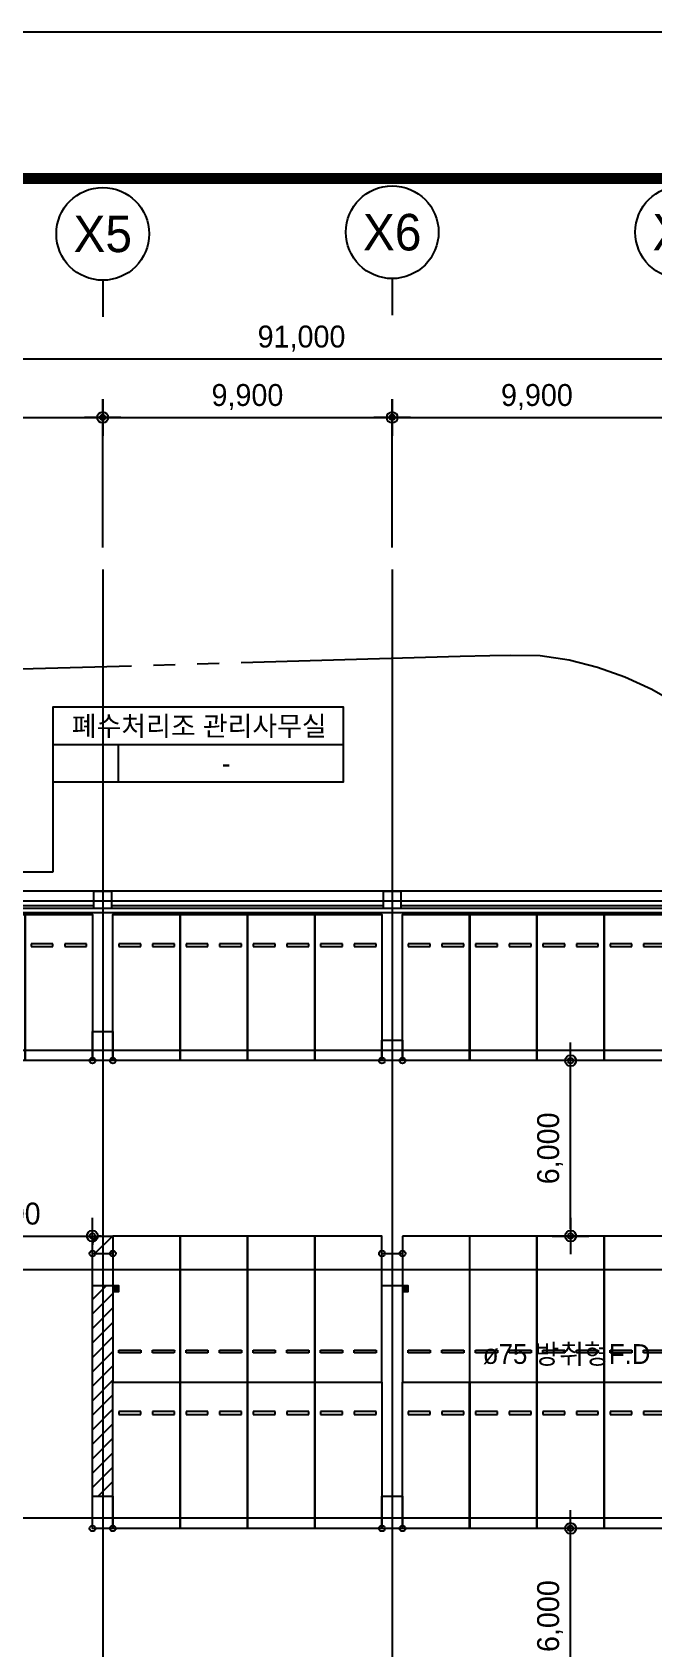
# Model space of a CAD drawing. Header units: metres. Extents: x 630750 to 860239, y 578133 to 726633.
# Drawn here: x 715797 to 737014, y 671380 to 726633 of the extents above; entities that cross this region are included whole.
import ezdxf
from ezdxf.enums import TextEntityAlignment as Align

# ---------------------------------------------------------------- set-up
doc = ezdxf.new("R2010")
doc.units = ezdxf.units.M
doc.header["$LTSCALE"] = 300
doc.linetypes.add('SITE$0$ACAD$0$DASHED', pattern=[19.05, 12.7, -6.35])
doc.linetypes.add('SITE$0$PROPERTY', pattern=[37.5, 25, -2.5, 2.5, -2.5, 2.5, -2.5])
doc.layers.get('Defpoints').update_dxf_attribs({"color": 8})
for name, color, linetype in [('001dmp-FORM', 7, 'Continuous'), ('A-CEN-1', 1, 'Continuous'), ('A-CON', 2, 'Continuous'), ('A-DIM', 7, 'Continuous'), ('A-GRID-DIMS', 14, 'Continuous'), ('A-HAT-2', 8, 'Continuous'), ('A-ROM', 7, 'Continuous'), ('A-TXT-S', 3, 'Continuous'), ('A-WAL-BLK', 3, 'Continuous'), ('A-WALL-CONC', 2, 'Continuous'), ('A-코너가드', 7, 'Continuous'), ('DIM', 7, 'Continuous'), ('PAK', 8, 'Continuous'), ('PARK-SOL', 251, 'Continuous'), ('SITE$0$C-PROP', 72, 'SITE$0$ACAD$0$DASHED'), ('주차장배수', 3, 'Continuous')]:
    doc.layers.add(name, color=color, linetype=linetype)
doc.styles.add('TEXT(돋음)', font='')
doc.styles.add('돋움', font='')
doc.styles.get('TEXT(돋음)').set_extended_font_data('Dotum')
doc.styles.get('돋움').set_extended_font_data('Dotum')
doc.dimstyles.new('DIM250', dxfattribs={"dimscale": 250, "dimtxt": 3, "dimasz": 1, "dimexe": 2, "dimexo": 3, "dimgap": 1, "dimtad": 1, "dimdec": 0, "dimzin": 0, "dimdsep": 46, "dimlunit": 6, "dimtxsty": 'TEXT(돋음)', "dimblk": 'Z_DOT', "dimcen": 2.5, "dimdle": 2, "dimclrd": 256, "dimclre": 256, "dimclrt": 3, "dimadec": 0, "dimazin": 0, "dimtfac": 1, "dimtdec": 0, "dimtix": 1, "dimtmove": 2, "dimatfit": 3, "dimldrblk": 'Z_DOT', "dimfxl": 1, "dimtolj": 1, "dimtzin": 0, "dimarcsym": 0})

# ---------------------------------------------------------------- blocks, each defined once
blk = doc.blocks.new('Z_DOT')
at = {"layer": 'DIM', "color": 7}
for p, q in [((0, -2.5), (0, 2.5)), ((-2.5, 0), (2.5, 0))]:
    blk.add_line(p, q, dxfattribs=at)
for radius in [0.75, 0.375]:
    blk.add_circle((0, 0), radius, dxfattribs=at)
blk = doc.blocks.new('*D34')
at = {"layer": 'A-DIM', "lineweight": -2, "transparency": 16777216}
for p, q in [((708304, 709009), (708304, 713959)), ((718204, 709009), (718204, 713959)), ((708554, 713459), (717954, 713459))]:
    blk.add_line(p, q, dxfattribs=at)
at = {"layer": 'Defpoints', "color": 0, "transparency": 16777216}
for p in [(718204, 713459), (708304, 708259), (718204, 708259)]:
    blk.add_point(p, dxfattribs=at)
at = {"layer": 'A-DIM', "lineweight": -2, "transparency": 16777216, "xscale": 250, "yscale": 250, "zscale": 250, "rotation": 180}
blk.add_blockref('Z_DOT', (708304, 713459), dxfattribs=at)
at = {"layer": 'A-DIM', "lineweight": -2, "transparency": 16777216, "xscale": 250, "yscale": 250, "zscale": 250}
blk.add_blockref('Z_DOT', (718204, 713459), dxfattribs=at)
at = {"layer": 'A-DIM', "color": 3, "transparency": 16777216, "insert": (713254, 714157), "char_height": 750, "attachment_point": 5, "style": 'TEXT(돋음)'}
blk.add_mtext('\\A1;9,900', dxfattribs=at)
blk = doc.blocks.new('*U31')
blk.add_line((0, 5), (0, 0))
blk.add_circle((0, 11.35), 6.35)
at = {"color": 3, "style": '돋움'}
blk.add_attdef('NO', text='', height=5, dxfattribs=at).set_placement((0, 11.35), align=Align.MIDDLE_CENTER)
blk = doc.blocks.new('351')
at = {"ltscale": 5}
for points in [[(1383106, 4240352), (1378268, 4241613), (1378848, 4243839), (1383686, 4242578), (1383106, 4240352)], [(1379765, 4243393), (1379576, 4242667)], [(1379673, 4242642), (1379862, 4243368)], [(1379862, 4243368), (1379765, 4243393)], [(1379862, 4243368), (1379765, 4243393)], [(1379576, 4242667), (1379673, 4242642)], [(1379475, 4242280), (1379286, 4241555)], [(1379383, 4241529), (1379572, 4242255)], [(1379572, 4242255), (1379475, 4242280)], [(1379286, 4241555), (1379383, 4241529)]]:
    blk.add_lwpolyline(points, dxfattribs=at)
for points in [[(1379765, 4243393), (1379576, 4242667)], [(1379673, 4242642), (1379862, 4243368)], [(1379576, 4242667), (1379673, 4242642)], [(1379475, 4242280), (1379286, 4241555)], [(1379383, 4241529), (1379572, 4242255)], [(1379572, 4242255), (1379475, 4242280)], [(1379286, 4241555), (1379383, 4241529)]]:
    blk.add_lwpolyline(points)
blk = doc.blocks.new('*D48')
at = {"layer": 'A-DIM', "lineweight": -2, "transparency": 16777216}
for p, q in [((734605, 675460), (733705, 675460)), ((734205, 669710), (734205, 675210)), ((734605, 669460), (733705, 669460))]:
    blk.add_line(p, q, dxfattribs=at)
at = {"layer": 'Defpoints', "color": 0, "transparency": 16777216}
for p in [(734205, 675460), (735355, 675460), (735355, 669460)]:
    blk.add_point(p, dxfattribs=at)
at = {"layer": 'A-DIM', "lineweight": -2, "transparency": 16777216, "xscale": 250, "yscale": 250, "zscale": 250}
for p, rotation in [((734205, 675460), 90), ((734205, 669460), 270)]:
    blk.add_blockref('Z_DOT', p, dxfattribs=dict(at, rotation=rotation))
at = {"layer": 'A-DIM', "color": 3, "transparency": 16777216, "insert": (733507, 672460), "char_height": 750, "attachment_point": 5, "rotation": 90, "style": 'TEXT(돋음)'}
blk.add_mtext('\\A1;6,000', dxfattribs=at)
blk = doc.blocks.new('*D90')
at = {"layer": 'A-DIM', "lineweight": -2, "transparency": 16777216}
for p, q in [((679504, 709009), (679504, 715959)), ((770504, 709009), (770504, 715959)), ((679754, 715459), (770254, 715459))]:
    blk.add_line(p, q, dxfattribs=at)
at = {"layer": 'Defpoints', "color": 0, "transparency": 16777216}
for p in [(770504, 715459), (679504, 708259), (770504, 708259)]:
    blk.add_point(p, dxfattribs=at)
at = {"layer": 'A-DIM', "lineweight": -2, "transparency": 16777216, "xscale": 250, "yscale": 250, "zscale": 250, "rotation": 180}
blk.add_blockref('Z_DOT', (679504, 715459), dxfattribs=at)
at = {"layer": 'A-DIM', "lineweight": -2, "transparency": 16777216, "xscale": 250, "yscale": 250, "zscale": 250}
blk.add_blockref('Z_DOT', (770504, 715459), dxfattribs=at)
at = {"layer": 'A-DIM', "color": 3, "transparency": 16777216, "insert": (725004, 716157), "char_height": 750, "attachment_point": 5, "style": 'TEXT(돋음)'}
blk.add_mtext('\\A1;91,000', dxfattribs=at)
blk = doc.blocks.new('*D91')
at = {"layer": 'A-DIM', "lineweight": -2, "transparency": 16777216}
for p, q in [((718204, 709009), (718204, 713959)), ((728104, 709009), (728104, 713959)), ((718454, 713459), (727854, 713459))]:
    blk.add_line(p, q, dxfattribs=at)
at = {"layer": 'Defpoints', "color": 0, "transparency": 16777216}
for p in [(728104, 713459), (718204, 708259), (728104, 708259)]:
    blk.add_point(p, dxfattribs=at)
at = {"layer": 'A-DIM', "lineweight": -2, "transparency": 16777216, "xscale": 250, "yscale": 250, "zscale": 250, "rotation": 180}
blk.add_blockref('Z_DOT', (718204, 713459), dxfattribs=at)
at = {"layer": 'A-DIM', "lineweight": -2, "transparency": 16777216, "xscale": 250, "yscale": 250, "zscale": 250}
blk.add_blockref('Z_DOT', (728104, 713459), dxfattribs=at)
at = {"layer": 'A-DIM', "color": 3, "transparency": 16777216, "insert": (723154, 714157), "char_height": 750, "attachment_point": 5, "style": 'TEXT(돋음)'}
blk.add_mtext('\\A1;9,900', dxfattribs=at)
blk = doc.blocks.new('*D95')
at = {"layer": 'A-DIM', "lineweight": -2, "transparency": 16777216}
for p, q in [((728104, 709009), (728104, 713959)), ((738004, 709009), (738004, 713959)), ((728354, 713459), (737754, 713459))]:
    blk.add_line(p, q, dxfattribs=at)
at = {"layer": 'Defpoints', "color": 0, "transparency": 16777216}
for p in [(738004, 713459), (728104, 708259), (738004, 708259)]:
    blk.add_point(p, dxfattribs=at)
at = {"layer": 'A-DIM', "lineweight": -2, "transparency": 16777216, "xscale": 250, "yscale": 250, "zscale": 250, "rotation": 180}
blk.add_blockref('Z_DOT', (728104, 713459), dxfattribs=at)
at = {"layer": 'A-DIM', "lineweight": -2, "transparency": 16777216, "xscale": 250, "yscale": 250, "zscale": 250}
blk.add_blockref('Z_DOT', (738004, 713459), dxfattribs=at)
at = {"layer": 'A-DIM', "color": 3, "transparency": 16777216, "insert": (733054, 714157), "char_height": 750, "attachment_point": 5, "style": 'TEXT(돋음)'}
blk.add_mtext('\\A1;9,900', dxfattribs=at)
blk = doc.blocks.new('*D121')
at = {"layer": 'A-DIM', "lineweight": -2, "transparency": 16777216}
for p, q in [((734605, 691460), (733705, 691460)), ((734205, 685710), (734205, 691210)), ((734605, 685460), (733705, 685460))]:
    blk.add_line(p, q, dxfattribs=at)
at = {"layer": 'Defpoints', "color": 0, "transparency": 16777216}
for p in [(734205, 691460), (735355, 691460), (735355, 685460)]:
    blk.add_point(p, dxfattribs=at)
at = {"layer": 'A-DIM', "lineweight": -2, "transparency": 16777216, "xscale": 250, "yscale": 250, "zscale": 250}
for p, rotation in [((734205, 691460), 90), ((734205, 685460), 270)]:
    blk.add_blockref('Z_DOT', p, dxfattribs=dict(at, rotation=rotation))
at = {"layer": 'A-DIM', "color": 3, "transparency": 16777216, "insert": (733507, 688460), "char_height": 750, "attachment_point": 5, "rotation": 90, "style": 'TEXT(돋음)'}
blk.add_mtext('\\A1;6,000', dxfattribs=at)
blk = doc.blocks.new('*D85')
at = {"layer": 'A-DIM', "lineweight": -2, "transparency": 16777216}
for p, q in [((711854, 685060), (711854, 685960)), ((717854, 685060), (717854, 685960)), ((712104, 685460), (717604, 685460))]:
    blk.add_line(p, q, dxfattribs=at)
at = {"layer": 'Defpoints', "color": 0, "transparency": 16777216}
for p in [(717854, 685460), (711854, 684310), (717854, 684310)]:
    blk.add_point(p, dxfattribs=at)
at = {"layer": 'A-DIM', "lineweight": -2, "transparency": 16777216, "xscale": 250, "yscale": 250, "zscale": 250, "rotation": 180}
blk.add_blockref('Z_DOT', (711854, 685460), dxfattribs=at)
at = {"layer": 'A-DIM', "lineweight": -2, "transparency": 16777216, "xscale": 250, "yscale": 250, "zscale": 250}
blk.add_blockref('Z_DOT', (717854, 685460), dxfattribs=at)
at = {"layer": 'A-DIM', "color": 3, "transparency": 16777216, "insert": (714854, 686158), "char_height": 750, "attachment_point": 5, "style": 'TEXT(돋음)'}
blk.add_mtext('\\A1;6,000', dxfattribs=at)
blk = doc.blocks.new('xref-sheet(건축)')
at = {"layer": '001dmp-FORM', "color": 30}
blk.add_lwpolyline([(8410, 5940), (0, 5940), (0, 0), (8410, 0)], close=True, dxfattribs=at)
at = {"layer": '001dmp-FORM', "const_width": 15}
blk.add_lwpolyline([(300, 200), (300, 5740), (8210, 5740), (8210, 200)], close=True, dxfattribs=at)

msp = doc.modelspace()

# ---------------------------------------------------------------- linework, layer by layer
at = {"color": 0, "linetype": 'ByBlock'}
for p, q in [((716494, 702271.1), (726434, 702271.1)), ((718744, 700996.1), (718744, 702271.1))]:
    msp.add_line(p, q, dxfattribs=at)
msp.add_lwpolyline([(716494, 700996.1), (726434, 700996.1), (726434, 703546.1), (716494, 703546.1)], close=True, dxfattribs=at)
at = {"layer": 'A-CEN-1', "linetype": 'Continuous'}
for p, q in [((718204.4, 708258.8), (718204.4, 640745.8)), ((728104.4, 708258.8), (728104.4, 640745.8)), ((796986.4, 696910.2), (657202.6, 696910.2)), ((796986.4, 691810.2), (657202.6, 691810.2)), ((796986.4, 684310.2), (657202.6, 684310.2)), ((796986.4, 675810.2), (657202.6, 675810.2))]:
    msp.add_line(p, q, dxfattribs=at)
at = {"layer": 'A-CON'}
for points in [[(717904.4, 697260.2), (718504.4, 697260.2), (718504.4, 696660.2), (717904.4, 696660.2)], [(727804.4, 697260.2), (728404.4, 697260.2), (728404.4, 696660.2), (727804.4, 696660.2)], [(717854.4, 692460.2), (718554.4, 692460.2), (718554.4, 691460.2), (717854.4, 691460.2)], [(727754.4, 692160.2), (728454.4, 692160.2), (728454.4, 691460.2), (727754.4, 691460.2)], [(717854.4, 684860.2), (718554.4, 684860.2), (718554.4, 683760.2), (717854.4, 683760.2)], [(727754.4, 684860.2), (728454.4, 684860.2), (728454.4, 683760.2), (727754.4, 683760.2)], [(717854.4, 676560.2), (718554.4, 676560.2), (718554.4, 675460.2), (717854.4, 675460.2)], [(727754.4, 676560.2), (728454.4, 676560.2), (728454.4, 675460.2), (727754.4, 675460.2)]]:
    msp.add_lwpolyline(points, close=True, dxfattribs=at)
at = {"layer": 'A-HAT-2'}
for p, q in [((717854.5, 676160.2), (717854.5, 685160.2)), ((718154.5, 685460.2), (718554.5, 685460.2))]:
    msp.add_line(p, q, dxfattribs=at)
msp.add_arc((718154.5, 685160.2), 300, 90.00249, 179.99927, dxfattribs=at)
at = {"layer": 'A-ROM', "color": 7}
for p, q in [((716494, 700996.1), (716494, 697907.6)), ((716494, 697907.6), (711493.3, 697907.6))]:
    msp.add_line(p, q, dxfattribs=at)
at = {"layer": 'A-WAL-BLK'}
for p, q in [((770504.4, 696660.2), (712754.4, 696660.2)), ((770354.4, 696510.2), (712954.4, 696510.2))]:
    msp.add_line(p, q, dxfattribs=at)
at = {"layer": 'A-WALL-CONC'}
for p, q in [((770804.4, 697260.2), (680954.4, 697260.2)), ((717904.4, 696760.2), (708604.4, 696760.2)), ((727804.4, 696760.2), (718504.4, 696760.2)), ((737704.4, 696760.2), (728404.4, 696760.2))]:
    msp.add_line(p, q, dxfattribs=at)
at = {"layer": 'A-코너가드'}
for centre in [(717854.4, 691460.2), (718554.4, 691460.2), (727754.4, 691460.2), (728454.4, 691460.2), (717854.4, 684860.2), (718554.4, 684860.2), (727754.4, 684860.2), (728454.4, 684860.2), (717854.4, 675460.2), (718554.4, 675460.2), (727754.4, 675460.2), (728454.4, 675460.2)]:
    msp.add_circle(centre, 100, dxfattribs=at)
at = {"layer": 'DIM'}
msp.add_lwpolyline([(728530.5, 683593.7, 0, 250, 0), (728877.5, 682928.8, 0, 0, 0), (729671, 681408.7, 0, 0, 0), (730571.2, 681408.7, 0, 0, 0)], format="xyseb", dxfattribs=at)
at = {"layer": 'PARK-SOL'}
for p, q in [((717940, 684860.2), (718540, 685460.2)), ((718434.9, 684860.2), (718554.5, 684979.8)), ((717854.5, 683289.9), (718324.9, 683760.2)), ((717854.5, 682794.9), (718554.5, 683494.9)), ((717854.5, 682299.9), (718554.5, 682999.9)), ((717854.5, 681804.9), (718554.5, 682504.9)), ((717854.5, 681310), (718554.5, 682010)), ((717854.5, 680815), (718554.5, 681515)), ((717854.5, 680320), (718554.5, 681020)), ((717854.5, 679825), (718554.5, 680525)), ((717854.5, 679330.1), (718554.5, 680030.1)), ((717854.5, 678835.1), (718554.5, 679535.1)), ((717854.5, 678340.1), (718554.5, 679040.1)), ((717854.5, 677845.1), (718554.5, 678545.1)), ((717854.5, 677350.2), (718554.5, 678050.2)), ((717854.5, 676855.2), (718554.5, 677555.2)), ((718054.5, 676560.2), (718554.5, 677060.2)), ((718549.5, 676560.2), (718554.5, 676565.2))]:
    msp.add_line(p, q, dxfattribs=at)
at = {"layer": 'SITE$0$C-PROP', "color": 9, "linetype": 'SITE$0$PROPERTY'}
msp.add_lwpolyline([(737843.7, 703661.7), (736981.6, 704157.7), (736064.2, 704576.5), (735129.9, 704906.4), (734159.6, 705153.2), (733169.3, 705301.5), (732159.9, 705319.7), (731445.3, 705309.8), (730433.6, 705286.8), (674329.2, 703642.4)], dxfattribs=at)
at = {"layer": '주차장배수', "color": 4}
for p, q in [((718588.6, 683634.4), (718680.2, 683726.1)), ((718720.2, 683686.1), (718628.6, 683594.4)), ((728488.6, 683634.4), (728580.2, 683726.1)), ((728620.2, 683686.1), (728528.6, 683594.4))]:
    msp.add_line(p, q, dxfattribs=at)
for points in [[(718554.4, 683560.2), (718754.4, 683560.2), (718754.4, 683760.2), (718554.4, 683760.2)], [(728454.4, 683560.2), (728654.4, 683560.2), (728654.4, 683760.2), (728454.4, 683760.2)]]:
    msp.add_lwpolyline(points, close=True, dxfattribs=at)
for centre in [(718654.4, 683660.2), (728554.4, 683660.2)]:
    msp.add_circle(centre, 70.7, dxfattribs=at)

# ---------------------------------------------------------------- block references
at = {"xscale": 24.99999135418329, "yscale": 24.99999133078381, "zscale": 24.99999133122849}
msp.add_blockref('xref-sheet(건축)', (630750, 578132.8), dxfattribs=at)
at = {"layer": 'A-GRID-DIMS', "xscale": 250, "yscale": 250, "zscale": 250}
for p, values in [((718206.4, 716901.6), {'NO': 'X5'}), ((728104.4, 716958.8), {'NO': 'X6'}), ((738006.4, 716958.8), {'NO': 'X7'})]:
    msp.add_blockref('*U31', p, dxfattribs=at).add_auto_attribs(values)
at = {"layer": 'PAK', "ltscale": 5, "rotation": 284.6102173903116}
for p in [(-3738860, 960247.9), (-3736560, 960247.9), (-3733559.8, 960247.9), (-3731259.8, 960247.9), (-3728959.8, 960247.9), (-3726659.8, 960247.9), (-3723659.8, 960247.9), (-3721359.8, 960247.9), (-3719059.8, 960247.9), (-3716759.8, 960247.9), (-3733559.8, 944247.9), (-3731259.8, 944247.9), (-3728959.8, 944247.9), (-3726659.8, 944247.9), (-3723659.8, 944247.9), (-3721359.8, 944247.9), (-3719059.8, 944247.9), (-3716759.8, 944247.9)]:
    msp.add_blockref('351', p, dxfattribs=at)
at = {"layer": 'PAK', "ltscale": 5, "xscale": -1, "rotation": 255.3897951542348}
for p in [(-3733559.8, 416671.6), (-3731259.8, 416671.6), (-3728959.8, 416671.6), (-3726659.8, 416671.6), (-3723659.8, 416671.6), (-3721359.8, 416671.6), (-3719059.8, 416671.6), (-3716759.8, 416671.6)]:
    msp.add_blockref('351', p, dxfattribs=at)

# ---------------------------------------------------------------- texts
at = {"layer": 'A-ROM', "color": 3, "style": '돋움'}
for s, p in [('폐수처리조 관리사무실', (721506, 702908.6)), ('-', (722429.6, 701633.6))]:
    msp.add_text(s, height=675, dxfattribs=at).set_placement(p, align=Align.MIDDLE_CENTER)
at = {"layer": 'A-TXT-S', "color": 3, "style": '돋움'}
msp.add_text('ø75 방취형F.D', height=675, dxfattribs=at).set_placement((734070, 681087.1, 0), align=Align.CENTER)

# ---------------------------------------------------------------- dimensions: what is measured, and where the dimension line sits
at = {"layer": 'A-DIM'}
for base, p1, p2, picture, middle in [((770504.4, 715458.8), (679504.4, 708258.8), (770504.4, 708258.8), '*D90', (725004.4, 716156.6)), ((718204.4, 713458.8), (708304.4, 708258.8), (718204.4, 708258.8), '*D34', (713254.4, 714156.6)), ((728104.4, 713458.8), (718204.4, 708258.8), (728104.4, 708258.8), '*D91', (723154.4, 714156.6)), ((738004.4, 713458.8), (728104.4, 708258.8), (738004.4, 708258.8), '*D95', (733054.4, 714156.6))]:
    dim = msp.add_linear_dim(base=base, p1=p1, p2=p2, dimstyle='DIM250', dxfattribs=at)
    dim.commit()
    dim.dimension.update_dxf_attribs({"geometry": picture, "text_midpoint": middle})
for base, p1, p2, angle, picture, middle in [((734204.5, 691460.2), (735354.5, 685460.2), (735354.5, 691460.2), 90, '*D121', (733506.8, 688460.2)), ((717854.4, 685460.3), (711854.4, 684310.2), (717854.4, 684310.2), 360, '*D85', (714854.4, 686158)), ((734204.5, 675460.2), (735354.5, 669460.2), (735354.5, 675460.2), 90, '*D48', (733506.8, 672460.2))]:
    dim = msp.add_linear_dim(base=base, p1=p1, p2=p2, angle=angle, dimstyle='DIM250', dxfattribs=at)
    dim.commit()
    dim.dimension.update_dxf_attribs({"geometry": picture, "text_midpoint": middle})

doc.saveas('drawing.dxf')
